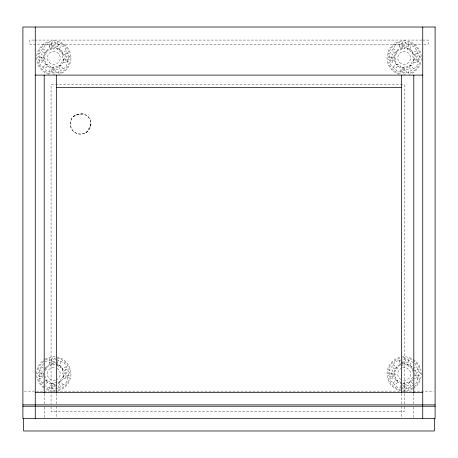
<?xml version="1.0" encoding="UTF-8"?>
<svg xmlns="http://www.w3.org/2000/svg" width="458" height="458" viewBox="0 0 458 458"><rect width="100%" height="100%" fill="white"/><g stroke="black" fill="none" stroke-linecap="round" stroke-linejoin="round"><path stroke-width="0.34" stroke-dasharray="2.29 1.72" d="M51.296 72.083L51.685 67.566L54.267 67.79L53.878 72.307M51.296 388.103L51.685 383.586L54.267 383.81L53.878 388.327M401.666 72.083L402.055 67.566L404.637 67.79L404.248 72.307M404.248 388.327L404.637 383.81L402.055 383.586M90.913 123.889C90.552 137.549 70.498 137.194 70.303 123.889C70.154 110.71 91.131 110.504 90.913 123.889L87.896 131.177A10.305 10.305 0 0 1 72.433 130.164A10.305 10.305 0 0 1 75.456 114.964L83.276 113.933M58.67 44.409L56.758 48.525L59.111 49.619L61.017 45.502M56.758 364.545L58.67 360.429M61.017 361.522L59.111 365.639L57.342 364.82M409.04 44.409L407.128 48.525L409.481 49.619L411.387 45.502M409.04 360.429L407.128 364.545L409.481 365.639L411.387 361.522M45.371 370.596L47.477 367.442L46.939 367.081L50.094 364.974L50.22 365.61L53.941 364.871L53.815 364.236L56.912 364.854M57.536 364.974L57.176 365.513L60.33 367.619L60.691 367.081L62.798 370.236L62.162 370.362L62.901 374.083L63.536 373.957L62.798 377.678L62.259 377.318L60.153 380.472L60.691 380.833L57.536 382.94L57.41 382.304M400.464 382.94L400.824 382.401L397.67 380.295L397.309 380.833L395.202 377.678L395.838 377.552L395.099 373.831L394.464 373.957L395.202 370.236L395.741 370.596L397.847 367.442L397.309 367.081L400.464 364.974L400.59 365.61M412.629 377.318L410.523 380.472L411.061 380.833L407.906 382.94L407.78 382.304L404.059 383.043L404.185 383.678L401.082 383.06M43.567 363.635L39.096 370.035L40.023 380.415L44.626 385.006M45.056 369.423L46.539 367.299L45.479 366.56M85.761 132.814L90.564 126.557A10.305 10.305 0 0 0 80.608 113.584L73.32 116.601M42.794 67.16L45.995 63.943L47.832 65.775L44.626 68.986M42.794 383.18L44.621 381.342M45.079 380.884L45.995 379.963L47.832 381.795L45.084 384.548M393.164 67.16L396.365 63.943L398.202 65.775L394.996 68.986M393.164 383.18L396.365 379.963L398.202 381.795L394.996 385.006M66.227 50.695L62.116 52.618L63.215 54.966L67.326 53.042M416.597 50.695L412.486 52.618L413.585 54.966L417.696 53.042M66.227 366.715L62.116 368.638L63.215 370.986L67.326 369.062M413.076 368.364L416.597 366.715M413.585 370.986L417.696 369.062M45.061 361.494L55.12 358.78L64.567 363.171L68.986 372.606L66.307 382.676L57.777 388.665L47.397 387.771L45.262 385.642M56.786 382.424L53.689 383.043L53.815 383.678L50.094 382.94L50.454 382.401L47.3 380.295L46.939 380.833L44.832 377.678M401.208 365.49L404.311 364.871L404.185 364.236L407.906 364.974L407.546 365.513L410.7 367.619L411.061 367.081L413.168 370.236M39.445 57.914L43.962 57.513L44.191 60.095L39.674 60.496M389.815 57.914L394.332 57.513L394.561 60.095L390.044 60.496M39.445 373.934L43.962 373.533M39.674 376.516L44.191 376.115M389.815 373.934L394.332 373.533L394.561 376.115L390.044 376.516M56.844 385.659L49.859 385.802L49.933 389.689A16.202 16.202 0 0 1 45.995 388.149M34.064 40.075L29.77 40.075L29.77 44.197L421.847 44.197M34.779 40.075L421.789 40.075M422.505 40.075L428.23 40.075L428.23 44.197L422.505 44.197M24.331 391.132L433.669 391.132M401.924 388.126L397.767 387.771L390.393 380.415L389.466 370.035L395.431 361.494L405.49 358.78L414.937 363.171L419.356 372.606L416.677 382.676L408.147 388.665L402.313 388.161M418.349 60.37L413.963 59.202L413.219 61.99L417.604 63.158M67.979 60.37L63.593 59.202L62.849 61.99L67.234 63.158M413.963 375.222L418.349 376.39M413.219 378.01L417.604 379.178M67.979 376.39L63.593 375.222L62.849 378.01L67.234 379.178M393.187 48.685L396.909 51.279L395.426 53.403L391.705 50.809M42.817 48.685L46.539 51.279L45.056 53.403L41.335 50.809M393.187 364.705L396.909 367.299L395.426 369.423L391.705 366.829M41.335 366.829L44.523 369.056M409.83 49.241L411.891 50.998M59.46 49.241L61.521 50.998M409.83 365.261L411.891 367.018M59.46 365.261L61.521 367.018M413.471 68.9L410.866 65.191L408.742 66.679L411.353 70.395M412.727 383.861L410.866 381.211L408.742 382.699L411.353 386.415M63.101 68.9L60.496 65.191L58.372 66.679L60.983 70.395M63.101 384.92L60.496 381.211L58.372 382.699L60.983 386.415M412.486 368.638L413.311 370.402M401.712 43.779L402.891 48.159L400.389 48.834L399.21 44.455M402.387 362.307L402.891 364.179L400.389 364.854L399.21 360.475M51.342 43.779L52.521 48.159L50.019 48.834L48.84 44.455M51.342 359.799L52.521 364.179L50.019 364.854L48.84 360.475M412.532 370.362L412.778 371.604M45.222 376.31L45.468 377.552M58.24 385.636L58.321 389.523A16.202 16.202 0 0 0 69.547 377.839L65.66 377.913L65.488 369.532L69.381 369.451A16.202 16.202 0 0 0 57.697 358.225L57.771 362.112L49.39 362.284L49.309 358.391A16.202 16.202 0 0 0 45.434 360.091M413.803 393.565L413.803 404.3M413.803 407.162L413.803 417.896M404.185 403.87L404.185 84.73L51.067 84.73L51.067 403.87M404.185 406.733L404.185 411.742L51.067 411.742L51.067 406.733M401.437 393.565L401.437 404.3M401.437 406.246L401.437 417.925M56.563 393.565L56.563 404.3M56.563 406.246L56.563 417.925M44.197 393.565L44.197 404.3M44.197 407.162L44.197 417.896M399.124 74.351A17.175 17.175 0 0 1 390.239 47.913A17.175 17.175 0 0 1 418.131 47.913A17.175 17.175 0 0 1 409.246 74.351M44.792 387.416A16.202 16.202 0 0 1 38.249 378.463L42.136 378.382L41.97 370.001L38.083 370.075A16.202 16.202 0 0 1 43.699 361.299M45.227 359.083A17.175 17.175 0 0 1 70.99 373.957A17.175 17.175 0 0 1 45.227 388.831M43.619 387.777A17.175 17.175 0 0 1 44.684 359.41M55.366 389.787A1.946 1.946 0 0 1 52.624 389.575A1.946 1.946 0 0 1 52.836 386.833A1.946 1.946 0 0 1 55.578 387.044M57.055 368.346A6.481 6.481 0 0 1 57.055 379.567M55.492 380.22A6.481 6.481 0 0 1 47.334 373.957A6.481 6.481 0 0 1 55.492 367.7M45.119 368.312A10.368 10.368 0 0 1 62.357 368.083A10.368 10.368 0 0 1 55.973 384.102M55.309 384.216A10.368 10.368 0 0 1 45.268 379.831M43.55 375.451A10.368 10.368 0 0 1 43.458 373.419M48.754 74.351A17.175 17.175 0 0 1 39.869 47.913A17.175 17.175 0 0 1 67.761 47.913A17.175 17.175 0 0 1 58.876 74.351M414.301 386.615A16.202 16.202 0 0 0 419.917 377.839L416.03 377.913L415.858 369.532L419.751 369.451A16.202 16.202 0 0 0 413.208 360.498M412.566 387.823A16.202 16.202 0 0 1 408.691 389.523L408.61 385.636L400.229 385.802L400.303 389.689A16.202 16.202 0 0 1 388.619 378.463L392.506 378.382L392.34 370.001L388.453 370.075A16.202 16.202 0 0 1 399.679 358.391L399.76 362.284L408.141 362.112L408.067 358.225A16.202 16.202 0 0 1 412.005 359.765M413.316 359.41A17.175 17.175 0 0 1 413.316 388.504M412.772 388.831A17.175 17.175 0 0 1 387.01 373.957A17.175 17.175 0 0 1 412.772 359.083M402.651 358.116A1.946 1.946 0 0 1 405.387 358.356A1.946 1.946 0 0 1 405.147 361.093A1.946 1.946 0 0 1 402.41 360.858M402.508 367.7A6.481 6.481 0 0 1 410.666 373.957A6.481 6.481 0 0 1 402.508 380.22M400.945 379.567A6.481 6.481 0 0 1 400.945 368.346M412.881 379.602A10.368 10.368 0 0 1 395.638 379.831A10.368 10.368 0 0 1 402.027 363.812M402.691 363.698A10.368 10.368 0 0 1 413.425 369.245M414.524 373.138A10.368 10.368 0 0 1 414.542 374.495M44.832 54.216L44.094 57.937L44.729 57.811L45.468 61.532L44.832 61.658L46.939 64.813L47.3 64.275L50.454 66.381L50.094 66.92L53.815 67.658L53.689 67.023L57.41 66.284L57.536 66.92L60.691 64.813L60.153 64.452L62.259 61.298L62.798 61.658L63.536 57.937L62.901 58.063L62.162 54.342L62.798 54.216L60.691 51.061L60.33 51.599L57.176 49.493L57.536 48.954L53.815 48.216L53.941 48.851L50.22 49.59L50.094 48.954L46.939 51.061L47.477 51.422L45.371 54.576L44.832 54.216M395.202 54.216L394.464 57.937L395.099 57.811L395.838 61.532L395.202 61.658L397.309 64.813L397.67 64.275L400.824 66.381L400.464 66.92L404.185 67.658L404.059 67.023L407.78 66.284L407.906 66.92L411.061 64.813L410.523 64.452L412.629 61.298L413.168 61.658L413.906 57.937L413.271 58.063L412.532 54.342L413.168 54.216L411.061 51.061L410.7 51.599L407.546 49.493L407.906 48.954L404.185 48.216L404.311 48.851L400.59 49.59L400.464 48.954L397.309 51.061L397.847 51.422L395.741 54.576L395.202 54.216M68.986 56.586L66.307 66.656L57.777 72.645L47.397 71.751L40.023 64.395L39.096 54.015L45.061 45.474L55.12 42.76L64.567 47.151L68.986 56.586M419.356 56.586L416.677 66.656L408.147 72.645L397.767 71.751L390.393 64.395L389.466 54.015L395.431 45.474L405.49 42.76L414.937 47.151L419.356 56.586M57.771 46.092L49.39 46.264L49.309 42.371A16.202 16.202 0 0 0 38.083 54.055L41.97 53.981L42.136 62.362L38.249 62.443A16.202 16.202 0 0 0 49.933 73.669L49.859 69.782L58.24 69.616L58.321 73.503A16.202 16.202 0 0 0 69.547 61.819L65.66 61.893L65.488 53.512L69.381 53.431A16.202 16.202 0 0 0 57.697 42.205L57.771 46.092M408.141 46.092L399.76 46.264L399.679 42.371A16.202 16.202 0 0 0 388.453 54.055L392.34 53.981L392.506 62.362L388.619 62.443A16.202 16.202 0 0 0 400.303 73.669L400.229 69.782L408.61 69.616L408.691 73.503A16.202 16.202 0 0 0 419.917 61.819L416.03 61.893L415.858 53.512L419.751 53.431A16.202 16.202 0 0 0 408.067 42.205L408.141 46.092M403.372 73.893A1.946 1.946 0 0 0 406.412 72.438A1.946 1.946 0 0 0 403.63 70.538A1.946 1.946 0 0 0 403.372 73.893M388.493 59.637A1.946 1.946 0 0 0 391.722 58.676A1.946 1.946 0 0 0 389.277 56.357A1.946 1.946 0 0 0 388.493 59.637M402.782 45.176A1.946 1.946 0 0 0 405.834 43.756A1.946 1.946 0 0 0 403.074 41.821A1.946 1.946 0 0 0 402.782 45.176M417.473 59.277A1.946 1.946 0 0 0 420.478 57.76A1.946 1.946 0 0 0 417.662 55.916A1.946 1.946 0 0 0 417.473 59.277M399.599 62.523A6.481 6.481 0 0 0 410.442 59.614A6.481 6.481 0 0 0 402.508 51.68A6.481 6.481 0 0 0 399.599 62.523M398.54 66.633A10.368 10.368 0 0 0 414.542 58.475A10.368 10.368 0 0 0 399.473 48.697A10.368 10.368 0 0 0 398.54 66.633M38.123 375.657A1.946 1.946 0 0 0 41.352 374.696A1.946 1.946 0 0 0 38.907 372.377A1.946 1.946 0 0 0 38.123 375.657M52.412 361.196A1.946 1.946 0 0 0 55.464 359.776A1.946 1.946 0 0 0 52.704 357.841A1.946 1.946 0 0 0 52.412 361.196M67.103 375.297A1.946 1.946 0 0 0 70.108 373.78A1.946 1.946 0 0 0 67.292 371.936A1.946 1.946 0 0 0 67.103 375.297M53.002 73.893A1.946 1.946 0 0 0 56.042 72.438A1.946 1.946 0 0 0 53.26 70.538A1.946 1.946 0 0 0 53.002 73.893M38.123 59.637A1.946 1.946 0 0 0 41.352 58.676A1.946 1.946 0 0 0 38.907 56.357A1.946 1.946 0 0 0 38.123 59.637M52.412 45.176A1.946 1.946 0 0 0 55.464 43.756A1.946 1.946 0 0 0 52.704 41.821A1.946 1.946 0 0 0 52.412 45.176M67.103 59.277A1.946 1.946 0 0 0 70.108 57.76A1.946 1.946 0 0 0 67.292 55.916A1.946 1.946 0 0 0 67.103 59.277M49.229 62.523A6.481 6.481 0 0 0 60.072 59.614A6.481 6.481 0 0 0 52.138 51.68A6.481 6.481 0 0 0 49.229 62.523M48.17 66.633A10.368 10.368 0 0 0 64.172 58.475A10.368 10.368 0 0 0 49.103 48.697A10.368 10.368 0 0 0 48.17 66.633M403.372 389.913A1.946 1.946 0 0 0 406.412 388.458A1.946 1.946 0 0 0 403.63 386.558A1.946 1.946 0 0 0 403.372 389.913M388.493 375.657A1.946 1.946 0 0 0 391.722 374.696A1.946 1.946 0 0 0 389.277 372.377A1.946 1.946 0 0 0 388.493 375.657M417.473 375.297A1.946 1.946 0 0 0 420.478 373.78A1.946 1.946 0 0 0 417.662 371.936A1.946 1.946 0 0 0 417.473 375.297"/><path stroke-width="0.69" d="M35.266 75.112L422.734 75.112M56.563 87.478L401.437 87.478M35.266 392.506L422.734 392.506M22.9 404.872L435.1 404.872M22.9 406.246L435.1 406.246M434.413 418.612L434.413 430.978L23.587 430.978L23.587 418.612M422.734 27.022L422.734 418.612M413.803 75.112L413.803 392.85M401.437 75.112L401.437 392.85M56.563 75.112L56.563 392.85M44.197 75.112L44.197 392.85M35.266 27.022L35.266 418.612M435.1 27.022L22.9 27.022L22.9 418.612L435.1 418.612L435.1 27.022"/></g></svg>
